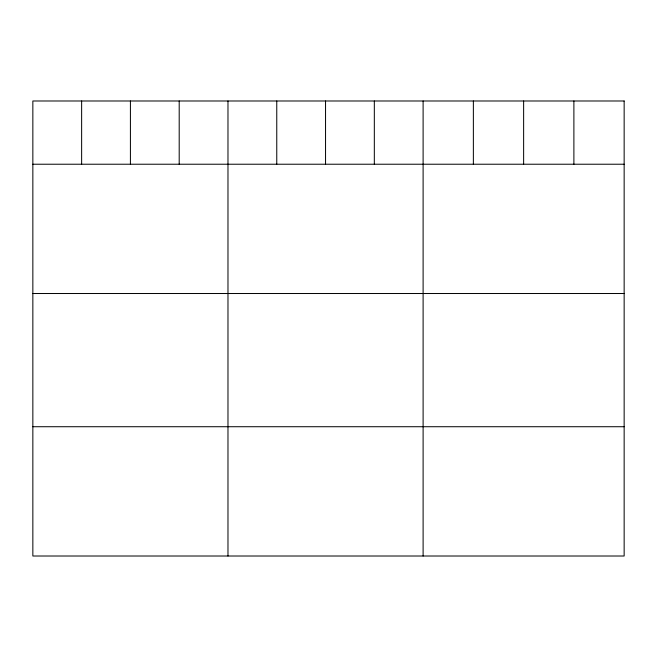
<?xml version="1.0" encoding="UTF-8"?>
<svg xmlns="http://www.w3.org/2000/svg" width="657" height="657" viewBox="0 0 657 657"><rect width="100%" height="100%" fill="white"/><g stroke="black" fill="none" stroke-linecap="round" stroke-linejoin="round"><path stroke-width="0.99" d="M32.85 164.225L624.15 164.225M32.85 293.515L624.15 293.515M32.85 426.722L624.15 426.722M573.889 100.989L573.889 164.225M523.629 100.989L523.629 164.225M473.368 100.989L473.368 164.225M423.108 100.989L423.108 556.011M374.326 100.989L374.326 164.225M325.543 100.989L325.543 164.225M276.761 100.989L276.761 164.225M227.979 100.989L227.979 556.011M179.197 100.989L179.197 164.225M130.415 100.989L130.415 164.225M81.632 100.989L81.632 164.225M624.15 100.989L32.85 100.989L32.85 556.011L624.15 556.011L624.15 100.989"/></g></svg>
